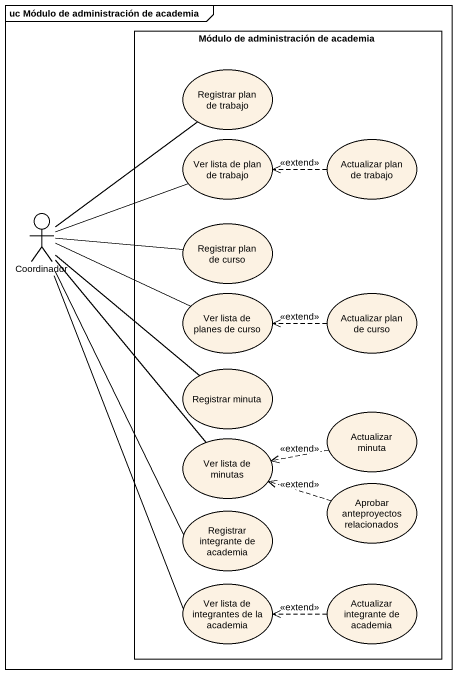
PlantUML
@startuml
mainframe uc Módulo de administración de academia
rectangle "Módulo de administración de academia" as Módulo_de_administración_de {
  usecase "Registrar plan de trabajo" as Registrar_plan_de_trabajo
  usecase "Ver lista de plan de trabajo" as Ver_lista_de_plan_de_trabajo
  usecase "Actualizar plan de trabajo" as Actualizar_plan_de_trabajo
  usecase "Registrar plan de curso" as Registrar_plan_de_curso
  usecase "Ver lista de planes de curso" as Ver_lista_de_planes_de_curso
  usecase "Actualizar plan de curso" as Actualizar_plan_de_curso
  usecase "Registrar minuta" as Registrar_minuta
  usecase "Actualizar minuta" as Actualizar_minuta
  usecase "Ver lista de minutas" as Ver_lista_de_minutas
  usecase "Aprobar anteproyectos relacionados" as Aprobar_anteproyectos
  usecase "Registrar integrante de academia" as Registrar_integrante_de
  usecase "Ver lista de integrantes de la academia" as Ver_lista_de_integrantes_de
  usecase "Actualizar integrante de academia" as Actualizar_integrante_de
}
actor Coordinador
Actualizar_plan_de_trabajo .left.> Ver_lista_de_plan_de_trabajo : <<extend>>
Coordinador -up- Registrar_plan_de_trabajo
Coordinador -right- Ver_lista_de_plan_de_trabajo
Coordinador -right- Registrar_plan_de_curso
Coordinador -right- Ver_lista_de_planes_de_curso
Coordinador -- Registrar_minuta
Coordinador -- Ver_lista_de_minutas
Coordinador -- Registrar_integrante_de
Actualizar_plan_de_curso .left.> Ver_lista_de_planes_de_curso : <<extend>>
Actualizar_minuta .left.> Ver_lista_de_minutas : <<extend>>
Aprobar_anteproyectos .left.> Ver_lista_de_minutas : <<extend>>
Ver_lista_de_integrantes_de -up- Coordinador
Actualizar_integrante_de .left.> Ver_lista_de_integrantes_de : <<extend>>
@enduml
